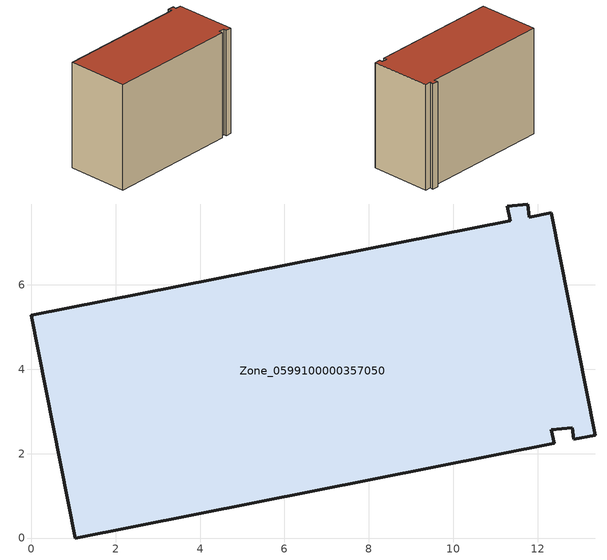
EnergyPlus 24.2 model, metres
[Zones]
Zone_0599100000357050
 floor ground (C_G): 11.8,7.61 12.32,7.71 13.37,2.44 12.86,2.34 12.83,2.62 12.33,2.57 12.4,2.25 1.04,0 0,5.28 11.35,7.52 11.28,7.87 11.77,7.92 z0
 wall outside (C_F): 1.04,0 12.4,2.25 12.33,2.57 12.83,2.62 12.86,2.34 13.37,2.44 12.32,7.71 11.8,7.61 11.77,7.92 11.28,7.87 11.35,7.52 0,5.28 1.04,0 z0:9.41
 roof outside (C_R): 11.8,7.61 11.77,7.92 11.28,7.87 11.35,7.52 0,5.28 1.04,0 12.4,2.25 12.33,2.57 12.83,2.62 12.86,2.34 13.37,2.44 12.32,7.71 z9.41
[BUILDING]
Pand.0599100000357050: North Axis=0; Terrain=City; Loads Convergence Tolerance Value=0.04; Temperature Convergence Tolerance Value=0.4; Solar Distribution=FullExterior; Maximum Number of Warmup Days=25; Minimum Number of Warmup Days=1
[Site:Location]
Rotterdam.The.Hague.AP_ZH_NLD Design_Conditions: Latitude=51.96; Longitude=4.45; Time Zone=1; Elevation=-4.5
[SITE:GROUNDTEMPERATURE:BUILDINGSURFACE]
18, 18, 18, 18, 18, 18, 18, 18, 18, 18, 18, 18
[MATERIAL] Thermal Absorptance=0.9; Solar Absorptance=0.7; Visible Absorptance=0.7
Name | Roughness | Thickness | Conductivity | Density | Specific Heat
G.TI.1992-2005 | MediumSmooth | 0.15 | 0.06 | 540 | 1210
F.TI.1992-2005 | Rough | 0.3 | 0.12 | 1920 | 840
R.TI.1992-2005 | MediumRough | 0.2 | 0.08 | 1500 | 1000
[CONSTRUCTION]
C_G: G.TI.1992-2005
C_F: F.TI.1992-2005
C_R: R.TI.1992-2005
[ZONE]
Zone_0599100000357050: Type=1; Multiplier=1; Ceiling Height=Autocalculate; Volume=Autocalculate; Floor Area=autocalculate; Part of Total Floor Area=Yes
[ZONEINFILTRATION:DESIGNFLOWRATE]
Infil_Zone_0599100000357050: Zone or ZoneList or Space or SpaceList=Zone_0599100000357050; Schedule=AlwaysOn; Design Flow Rate Calculation Method=Flow/Area; Flow Rate per Floor Area=0.0015; Constant Term Coefficient=1; Temperature Term Coefficient=0; Velocity Term Coefficient=0; Velocity Squared Term Coefficient=0
[HVACTEMPLATE:ZONE:IDEALLOADSAIRSYSTEM]
Zone_0599100000357050: Maximum Heating Supply Air Temperature=50; Minimum Cooling Supply Air Temperature=13; Maximum Heating Supply Air Humidity Ratio=0.0156; Minimum Cooling Supply Air Humidity Ratio=0.0077; Heating Limit=NoLimit; Cooling Limit=NoLimit; Dehumidification Control Type=ConstantSensibleHeatRatio; Cooling Sensible Heat Ratio=0.7; Dehumidification Setpoint=60; Humidification Control Type=None; Humidification Setpoint=30; Outdoor Air Method=None; Outdoor Air Flow Rate per Person=0.00944; Outdoor Air Flow Rate per Zone Floor Area=0; Outdoor Air Flow Rate per Zone=0; Demand Controlled Ventilation Type=None; Outdoor Air Economizer Type=NoEconomizer; Heat Recovery Type=None; Sensible Heat Recovery Effectiveness=0.7; Latent Heat Recovery Effectiveness=0.65
[ZONECONTROL:THERMOSTAT]
ThermostatControl_Zone_0599100000357050: Zone or ZoneList=Zone_0599100000357050; Control Type Schedule=DualSetpointControlType; Control 1=Thermostat_Zone_0599100000357050; Temperature Difference Between Cutout And Setpoint=0
[THERMOSTATSETPOINT:DUALSETPOINT]
Thermostat_Zone_0599100000357050: Heating Setpoint Temperature Schedule=HeatingSetpoint_Zone_0599100000357050; Cooling Setpoint Temperature Schedule=CoolingSetpoint_Zone_0599100000357050
[SCHEDULE:COMPACT]
HeatingSetpoint_Zone_0599100000357050: Through: 12/31, For: AllDays, Until: 24:00, 21
CoolingSetpoint_Zone_0599100000357050: Through: 12/31, For: AllDays, Until: 24:00, 24
DualSetpointControlType: Through: 12/31, For: AllDays, Until: 24:00, 4
AlwaysOn: Through: 12/31, For: AllDays, Until: 24:00, 1
